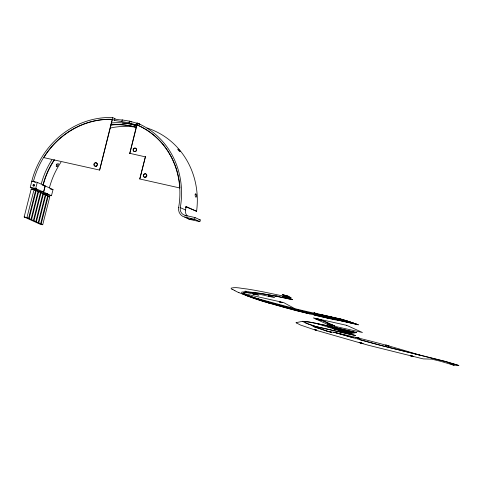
<?xml version="1.0" encoding="UTF-8"?>
<svg xmlns="http://www.w3.org/2000/svg" width="483" height="483" viewBox="0 0 483 483"><rect width="100%" height="100%" fill="white"/><g stroke="black" fill="none" stroke-linecap="round" stroke-linejoin="round"><path stroke-width="0.72" d="M187.247 215.967A7.07 6.557 -65.6 0 1 185.544 210.008L186.082 206.519L196.587 211.294A81.023 75.143 -65.6 0 0 147.067 128.019M34.215 189.064L30.272 187.271L31.824 181.137A81.023 75.143 -65.6 0 1 112.648 117.562L114.978 118.625L114.537 120.358L115.02 120.533L128.134 122.652L136.906 125.103M24.15 216.964L31.22 189.022L34.027 189.65L49.785 196.81L42.721 224.746L39.908 224.118L24.15 216.964L26.957 217.585L30.984 219.415L38.054 191.479M26.957 217.585L34.027 189.65M35.579 188.569C32.228 187.573 37.656 189.058 35.676 188.557L37.282 182.357L31.824 181.137L32.319 181.36M28.594 218.364L35.645 190.417M29.125 218.57L36.195 190.634M42.872 193.665L35.802 221.606L31.534 219.668L38.604 191.727M33.393 220.544L40.463 192.602M33.943 220.761L41.013 192.82M54.392 159.97A77.425 71.804 -65.6 0 0 43.102 185.508L45.16 185.937L53.027 189.59L51.464 195.724L43.603 192.065L45.16 185.937L37.282 182.357M47.684 195.856L40.614 223.792L36.352 221.854L43.422 193.912M38.211 222.729L45.293 194.8M38.761 222.947L45.825 195.011M42.721 224.746L41.164 224.046L48.234 196.104M112.648 117.562L99.625 170.076L112.448 119.41A79.254 73.501 -65.6 0 0 43.844 157.627L99.625 170.076M121.788 121.631L122.223 119.917L129.909 121.239L137.45 123.425M136.085 124.819L136.52 123.105M139.786 178.982L145.395 156.812L139.786 178.982L179.972 188.002A79.254 73.501 -65.6 0 0 137.015 124.886L129.8 153.389L137.208 123.044L139.889 124.27L138.875 123.92M195.023 217.555L200.276 219.94L199.841 221.649L194.589 219.264L195.023 217.555L185.098 215.34A7.07 6.557 -65.6 0 1 180.292 207.624A81.023 75.143 -65.6 0 0 137.208 123.044M45.517 194.275L38.145 190.851L43.609 192.071L45.16 185.937M313.002 326.387L314.306 326.182L355.476 335.486L315.556 323.248L306.186 321.702A20.63 1.473 14.2 0 0 304.833 321.702C306.137 324.135 312.785 325.011 315.761 326.508L314.481 326.695M279.542 301.984L282.356 302.593M327.752 326.985L330.873 326.599A66.159 4.727 14.2 0 0 326.737 325.651L308.872 321.853L302.726 321.412L305.636 323.067L314.306 326.182M347.573 333.059L351.709 333.035L335.081 329.231M350.561 333.089L339.929 330.716M351.702 332.992L355.367 332.739L336.868 328.47M350.229 334.073L346.752 333.149L347.851 333.367M355.361 332.696L356.484 332.642L335.963 327.758L356.484 332.642M244.972 291.164L246.185 291.309M246.396 291.478L245.255 291.346M45.643 193.381L47.298 193.683L46.954 193.544M362.92 343.51L362.238 343.407M35.827 190.604L35.513 190.568M303.04 321.237L295.952 322.668L300.396 324.993L314.753 329.889L368.149 345.194L423.229 358.893L431.76 359.147L439.778 361.085A13.922 0.996 14.2 0 1 442.446 361.833L454.038 365.263M318.382 319.583L318.744 319.746L317.307 319.239L317.947 319.384M317.307 319.239L322.306 320.326M317.56 319.209L317.035 319.148L321.092 320.187M332.473 325.355L328.688 324.413L329.328 324.558M328.688 324.413L332.038 325.162M330.287 327.764L333.463 327.383L337.732 328.374L333.729 328.82M450.343 363.518L452.221 364.146L449.142 363.294L452.034 364.158M413.539 356.418L410.532 355.79L413.37 356.321M388.344 345.78C391.109 346.559 384.365 344.928 386.068 345.134M421.375 355.681C392.486 346.438 363.162 338.873 333.602 332.183L330.197 331.99L331.634 332.304M333.342 319.269L332.382 319.052M45.191 195.229L46.03 195.38M255.006 294.183L255.483 294.256L253.37 293.827M275.841 295.916L278.939 296.568M355.911 337.382L356.267 337.454M332.389 319.015L333.155 319.185M185.762 207.171L186.776 207.207M452.939 365.033L458.85 365.492L447.735 362.123A18.336 1.31 14.2 0 0 444.36 361.175L382.138 345.683A160.803 11.495 14.2 0 1 360.252 339.73L333.602 332.183M318.702 319.48L316.172 318.563M316.371 330.161L316.679 330.185L314.874 329.527M185.514 207.267L187.404 207.491M316.51 330.179L315.719 329.835M307.055 313.056L310.032 313.823M309.971 313.847L307.019 313.081M359.569 342.568L359.201 342.519L362.938 343.485L359.521 342.544L362.504 343.389M358.507 338.034L359.575 338.348L358.658 338.076M281.625 302.527L282.211 302.551M328.935 324.377C327.088 324.153 332.189 325.506 329.086 324.63M286.57 296.284L286.673 296.296A5.905 0.423 14.2 0 0 286.051 295.952M385.597 345.079L386.968 345.351M389.02 346.009L388.465 345.822M346.818 333.179L347.549 333.294M359.376 338.311L356.279 337.514L357.571 337.726M362.443 343.449L362.799 343.449M334.411 327.498L333.518 327.251L334.405 327.498M270.353 296.484L271.271 296.598M254.849 294.189L254.275 294.044M281.504 302.503L282.434 302.636M47.014 193.647L46.102 193.484L46.471 193.641M35.531 188.406L34.722 188.267L35.235 188.455M43.609 192.071L35.573 188.539M315.556 323.248L324.727 325.198M131.787 124.385L130.422 124.119A79.254 73.501 -65.6 0 0 122.338 123.117M281.704 302.569L279.705 302.05L281.45 302.515M132.058 124.439L132.602 124.554A79.254 73.501 -65.6 0 1 136.568 125.544M35.971 189.197L36.986 189.33L33.412 188.412L35.507 189.088M308.74 313.66L285.773 307.78L265.179 301.869A54.633 3.906 14.2 0 1 253.653 298.065L250.762 296.991A57.338 4.099 14.2 0 1 247.024 295.433L243.734 293.537L243.583 292.517L248.407 292.161L259.341 293.398A92.404 6.605 14.2 0 1 280.75 297.214L292.692 299.695L280.031 296.918A94.463 6.756 14.2 0 0 258.025 292.988L246.771 291.708L241.826 292.076L241.591 292.529L241.995 293.127L245.388 295.071A58.672 4.196 14.2 0 0 249.005 296.58L251.951 297.685A55.883 3.997 14.2 0 0 263.73 301.579L296.622 310.744L330.354 318.762L314.21 315.073M281.251 302.449L281.577 302.545M458.85 365.492L447.035 362.009A14.665 1.051 14.2 0 0 444.324 361.248L381.926 345.713A164.383 11.755 14.2 0 1 359.43 339.591M285.483 295.759L285.375 295.741A5.917 0.423 14.2 0 0 285.972 296.085L286.383 296.236M270.088 296.429L271.307 296.616M270.414 296.526L268.433 295.994L270.148 296.465M277.411 296.164L278.854 296.52M277.242 296.26L275.92 295.94M283.533 296.725L287.047 297.486A9.588 0.688 14.2 0 0 291.327 298.053L288.894 296.435L282.398 294.588L284.873 296.055M345.792 320.519L323.894 315.622L345.792 320.519L358.525 324.866L334.653 319.426M347.76 321.171L326.236 316.425L348.346 321.364M330.082 318.605L321.962 315.725L318.351 315.049M322.421 315.954L319.378 315.278M326.78 316.606L350.356 322.028M328.675 317.259L350.96 322.227M329.195 317.434L353.055 322.922M331.09 318.086L353.622 323.109M332.944 318.798L333.373 318.889M331.658 318.279L355.766 323.821M334.079 319.16L356.351 324.015M329.497 318.231L335.377 319.867L330.408 318.774L314.047 312.899L314.705 313.28A73.73 5.271 14.2 0 1 294.817 308.655M334.176 319.136L358.138 324.606M314.047 312.899L318.75 313.944L334.496 319.323M345.218 320.326L321.593 314.831L322.113 315.013M321.581 314.91L343.292 319.692M129.559 153.28L145.637 156.921M196.587 211.294L185.774 206.754M199.032 219.662L200.276 219.94M137.063 124.91L136.774 124.777A79.254 73.501 -65.6 0 1 178.656 207.406A8.839 8.199 -65.6 0 0 184.663 217.048L194.589 219.264M184.663 217.048L189.922 219.433L199.841 221.649M50.298 188.98L53.027 189.59M30.272 187.271L35.718 188.497M47.376 194.806L51.464 195.724M48.385 196.496L49.785 196.81M238.469 292.444L249.005 296.58M243.861 293.646L283.612 302.551L294.89 308.691L255.749 298.108A53.957 3.858 14.2 0 1 248.353 295.777M318.738 314.976L319.48 315.176M317.156 319.009L318.369 319.281M318.514 319.348L315.653 318.774L321.926 320.47M320.67 319.897L317.168 318.786M323.024 320.652L320.513 319.921M333.681 325.494L327.027 323.948L330.245 324.956M334.405 325.82L331.893 325.095M330.547 325.095L333.306 325.639M330.692 325.162L331.906 325.433M331.332 325.451L331.694 325.566M332.328 325.669L332.69 325.784M244.996 292.161L258.846 295.27L254.861 293.205L274.616 297.655L270.069 295.179M317.234 314.638L318.484 314.952M318.985 315.061L315.26 314.342M315.64 326.526L355.337 335.492M46.471 193.544L47.726 193.792L47.026 193.526M315.725 314.3L316.474 314.499M316.232 314.415L317.482 314.723M324.962 325.162L337.732 328.374M343.564 331.833L349.607 333.21M344.62 332.159L349.342 333.228M282.398 294.588L288.894 296.435M254.312 294.075L252.331 293.471L255.259 294.147M314.21 313.95L315.465 314.27M315.973 314.385L312.042 313.6M334.556 328.724L352.916 332.938M332.841 328.543L333.928 328.796M333.958 328.887L351.986 333.016M338.837 330.384L350.791 333.113M312.64 313.588L313.413 313.799M313.171 313.715L314.451 314.035M337.134 328.44L355.651 332.715M335.969 328.567L354.413 332.817M335.703 328.597L354.136 332.835M334.816 328.7L353.194 332.914M311.04 313.219L312.344 313.552M312.881 313.672L308.752 312.833M356.418 337.49L357.764 337.78M386.014 345.164L386.786 345.309M316.039 330.088L314.336 329.533M34.553 190.187L35.851 190.586M309.434 312.845L310.207 313.05M309.971 312.966L311.275 313.304M46.422 193.375L45.674 193.278L46.616 193.586M308.897 312.718L304.018 311.553M309.669 312.924L307.653 312.573M306.21 312.078L306.747 312.205M308.057 312.549L302.587 311.354M305.135 311.825L305.673 311.952M412.5 356.086L410.484 355.772M269.749 303.197L271.041 303.541M303.457 311.42L304.248 311.638M303.131 311.366L298.983 310.327M303.686 311.499L301.44 311.076M307.804 313.316L309.307 313.709M268.524 302.793L270.945 303.541M300.1 310.599L300.661 310.738M302.008 311.094L297.431 310.092M298.422 310.189L299.212 310.406M347.561 333.342L348.189 333.457M297.305 309.911L297.866 310.05M298.651 310.267L296.29 309.802M46.706 193.478L46.114 193.357L46.44 193.502M295.62 309.488L296.749 309.772M297.534 309.989L270.679 302.998L248.383 296.025M293.906 309.06L295.27 309.428M295.047 309.343L295.844 309.567M294.123 309.138L291.056 308.335M292.414 308.703L292.982 308.848M347.881 333.421L348.364 333.499M291.279 308.414L284.27 306.566M45.674 193.417L46.652 193.695M288.23 307.605L288.792 307.749M289.577 307.973L290.144 308.124M386.792 345.357L387.523 345.496M285.405 306.862L285.966 307.013M286.751 307.242L287.325 307.387M386.98 345.399L387.336 345.448M348.231 333.512L348.545 333.548M46.791 193.598L47.69 193.9L46.978 193.683M46.157 194.136L48.342 194.552L44.774 193.629L45.643 193.991M282.585 306.119L283.147 306.27M284.487 306.645L281.474 305.817M348.412 333.56L348.726 333.596M357.613 337.786L358.495 337.979M281.68 305.896L279.259 305.22M253.412 293.851L252.549 293.592M280.019 305.449L280.575 305.6M348.587 333.608L348.901 333.644M387.354 345.502L388.513 345.78M357.8 337.834L358.658 338.028M278.92 305.147L276.53 304.471M278.709 305.075L279.47 305.298M277.278 304.701L277.822 304.851M275.449 304.175L276.191 304.399M275.986 304.326L276.735 304.55M348.768 333.656L349.233 333.735M387.541 345.55L388.06 345.647M274.374 303.879L274.912 304.024M275.654 304.254L272.255 303.282M348.937 333.705L349.65 333.856M272.986 303.505L273.517 303.656M271.211 302.986L271.935 303.209M271.736 303.131L272.46 303.354M353.363 337.798L335.051 332.503M270.178 302.69L270.691 302.835M271.416 303.058L269.158 302.394M46.622 195.537L47.068 195.681M268.657 302.249L269.357 302.473M267.654 301.96L268.15 302.104M268.85 302.328L266.664 301.67M349.251 333.789L349.764 333.892M388.054 345.695L388.374 345.737M266.864 301.742L265.203 301.241M265.885 301.458L264.243 300.951M264.436 301.024L262.83 300.529M263.489 300.74L261.901 300.245M327.933 331.326L314.439 326.786M326.508 331.012L313.002 326.472M261.448 300.106L262.094 300.317M329.798 326.267L333.463 327.383M270.891 296.453L268.409 295.988M260.56 299.834L261.001 299.973M261.641 300.178L260.12 299.695M269.9 303.167L268.578 302.811M259.685 299.563L260.313 299.768M317.742 319.438L318.768 319.758M349.662 333.916L350.241 334.061M285.634 295.801L286.075 295.958M292.3 299.472L282.12 296.278L285.236 296.96A7.595 0.543 14.2 0 0 289.74 297.6M258.822 299.291L259.872 299.635M258.393 299.158L259.009 299.363M349.698 333.928L350.06 334.049M257.97 299.025L258.586 299.231M257.137 298.76L257.741 298.965M257.554 298.892L258.163 299.098M256.727 298.627L257.324 298.832M322.155 315.043L322.716 315.272M256.322 298.5L256.914 298.699M255.918 298.367L256.509 298.566M31.534 219.668L30.978 219.439M36.352 221.854L35.802 221.637M41.164 224.046L40.632 223.834M255.519 298.234L256.105 298.44M254.74 297.981L255.706 298.307M254.366 297.86L254.927 298.053M342.731 319.505L320.078 314.318L320.404 314.511M253.992 297.733L254.547 297.926M253.623 297.613L254.179 297.806M253.255 297.492L253.804 297.685M252.893 297.365L253.442 297.558M252.537 297.244L253.08 297.437M252.186 297.123L252.724 297.317M251.836 297.009L252.368 297.196M251.492 296.888L252.017 297.075M251.148 296.767L251.673 296.96M137.878 123.57L138.796 123.896M250.81 296.653L251.329 296.84M250.478 296.538L250.991 296.725M250.152 296.417L250.659 296.604M249.826 296.302L250.333 296.49M250.007 296.375L248.244 295.729M249.319 296.121L249.687 296.26M242.955 294.002L243.432 294.201M248.419 295.795L248.775 295.928M248.425 295.801L246.891 295.222M247.737 295.542L246.62 295.119M232.933 289.661L231.478 289.106L231.091 288.158C236.072 286.745 241.482 288.568 246.541 288.931A84.857 6.068 14.2 0 1 264.992 292.227L280.472 295.481A7.336 0.525 14.2 0 0 284.849 296.049M333.596 318.943L333.904 319.076M246.427 295.041L245.769 294.787M243.728 294.395L243.927 294.431M238.94 292.644L238.892 292.626A58.896 4.208 14.2 0 1 236.109 291.352L234.931 290.688M243.553 294.256L243.341 294.225M131.497 122.066L129.462 121.136L129.033 122.851L134.455 125.314M114.537 120.358L112.207 119.295A79.254 73.501 -65.6 0 0 33.43 181.499L35.398 182.393M180.292 207.624L185.544 210.008M178.656 207.406L178.982 207.551M185.098 215.34L185.756 215.635M186.082 215.786L186.74 216.082M35.694 189.734L38.157 190.851M320.935 320.018L319.106 319.185L313.346 317.905L329.11 325.065L334.87 326.351L333.035 325.518M321.66 320.344L332.316 325.186M320.042 319.849L320.477 320.048M331.416 325.023L331.851 325.216M319.009 319.535L320.223 320.084M330.39 324.703L331.598 325.252M332.89 325.88L330.07 324.824L331.893 325.657M318.756 319.565L319.191 319.764M330.137 324.733L330.571 324.932M31.22 189.022L32.59 189.644M329.762 324.751L330.124 324.92M243.209 294.165L243.112 294.123A4.462 0.32 14.2 0 1 242.889 294.008M287.282 296.067L289.77 297.606M234.883 290.657L233.446 289.885A8.006 0.574 14.2 0 0 232.939 289.667M335.83 319.704L336.283 319.981M296.562 322.692A4.649 0.332 14.2 0 1 296.701 322.674M296.767 322.873A5.929 0.423 14.2 0 1 296.61 322.898M330.094 331.972A4.305 0.308 14.2 0 1 326.562 331.018M331.525 332.292A4.323 0.308 14.2 0 1 327.987 331.338M189.922 219.433A8.839 8.199 -65.6 0 1 186.04 217.235M41.333 183.661A79.254 73.501 -65.6 0 1 51.778 159.994M111.446 122.924A79.254 73.501 -65.6 0 1 129.8 123.835L131.98 124.27A79.254 73.501 -65.6 0 1 136.731 125.483M42.842 185.387A77.425 71.804 -65.6 0 1 54.132 159.855M111.67 124.807A77.425 71.804 -65.6 0 1 129.595 125.701L131.726 126.123A77.425 71.804 -65.6 0 1 136.363 127.313M110.625 125.037A77.425 71.804 -65.6 0 1 129.849 125.815L131.98 126.244A77.425 71.804 -65.6 0 1 136.623 127.427M49.363 187.984A79.254 73.501 -65.6 0 1 60.991 162.155M110.372 128.001A79.254 73.501 -65.6 0 1 136.206 127.252M122.495 120.019A5.675 0.749 5.1 0 1 114.586 118.583M56.746 164.015A1.769 0.616 -58.1 0 1 56.257 164.86M33.393 185.321C34.42 186.637 34.142 183.788 33.393 185.321M190.387 218.865L193.798 219.747L190.411 218.859M346.703 325.343L320.47 319.492L336.228 326.653L362.461 332.503L346.703 325.343M178.173 149.845A1.769 0.32 47.3 0 0 180.195 151.65A1.769 0.32 47.3 0 0 178.644 149.537A1.769 0.32 47.3 0 0 178.173 149.845M195.18 194.625A1.769 0.616 83.3 0 0 196.001 197.233A1.769 0.616 83.3 0 0 196.249 194.571A1.769 0.616 83.3 0 0 195.18 194.625M33.967 185.822A0.67 0.622 -65.6 0 0 33.991 184.681A0.67 0.622 -65.6 0 0 33.037 185.291A0.67 0.622 -65.6 0 0 33.967 185.822M34.1 185.883A0.67 0.622 -65.6 0 0 34.118 184.741A0.67 0.622 -65.6 0 0 33.164 185.351A0.67 0.622 -65.6 0 0 34.1 185.883M145.763 176.959A1.769 1.642 -65.6 0 0 145.818 173.934A1.769 1.642 -65.6 0 0 143.3 175.546A1.769 1.642 -65.6 0 0 145.763 176.959M146.005 177.068A1.769 1.642 -65.6 0 0 146.059 174.043A1.769 1.642 -65.6 0 0 143.542 175.655A1.769 1.642 -65.6 0 0 146.005 177.068M135.542 151.257A1.769 1.642 -65.6 0 0 135.596 148.233A1.769 1.642 -65.6 0 0 133.073 149.845A1.769 1.642 -65.6 0 0 135.542 151.257M135.783 151.366A1.769 1.642 -65.6 0 0 135.838 148.341A1.769 1.642 -65.6 0 0 133.314 149.953A1.769 1.642 -65.6 0 0 135.783 151.366M96.594 166.043A1.769 1.642 -65.6 0 0 96.642 163.019A1.769 1.642 -65.6 0 0 94.125 164.631A1.769 1.642 -65.6 0 0 96.594 166.043M96.352 165.929A1.769 1.642 -65.6 0 0 96.401 162.91A1.769 1.642 -65.6 0 0 93.883 164.522A1.769 1.642 -65.6 0 0 96.352 165.929M57.272 166.182A1.769 0.616 -58.1 0 0 58.25 163.634A1.769 0.616 -58.1 0 0 56.396 165.566A1.769 0.616 -58.1 0 0 57.272 166.182"/></g></svg>
